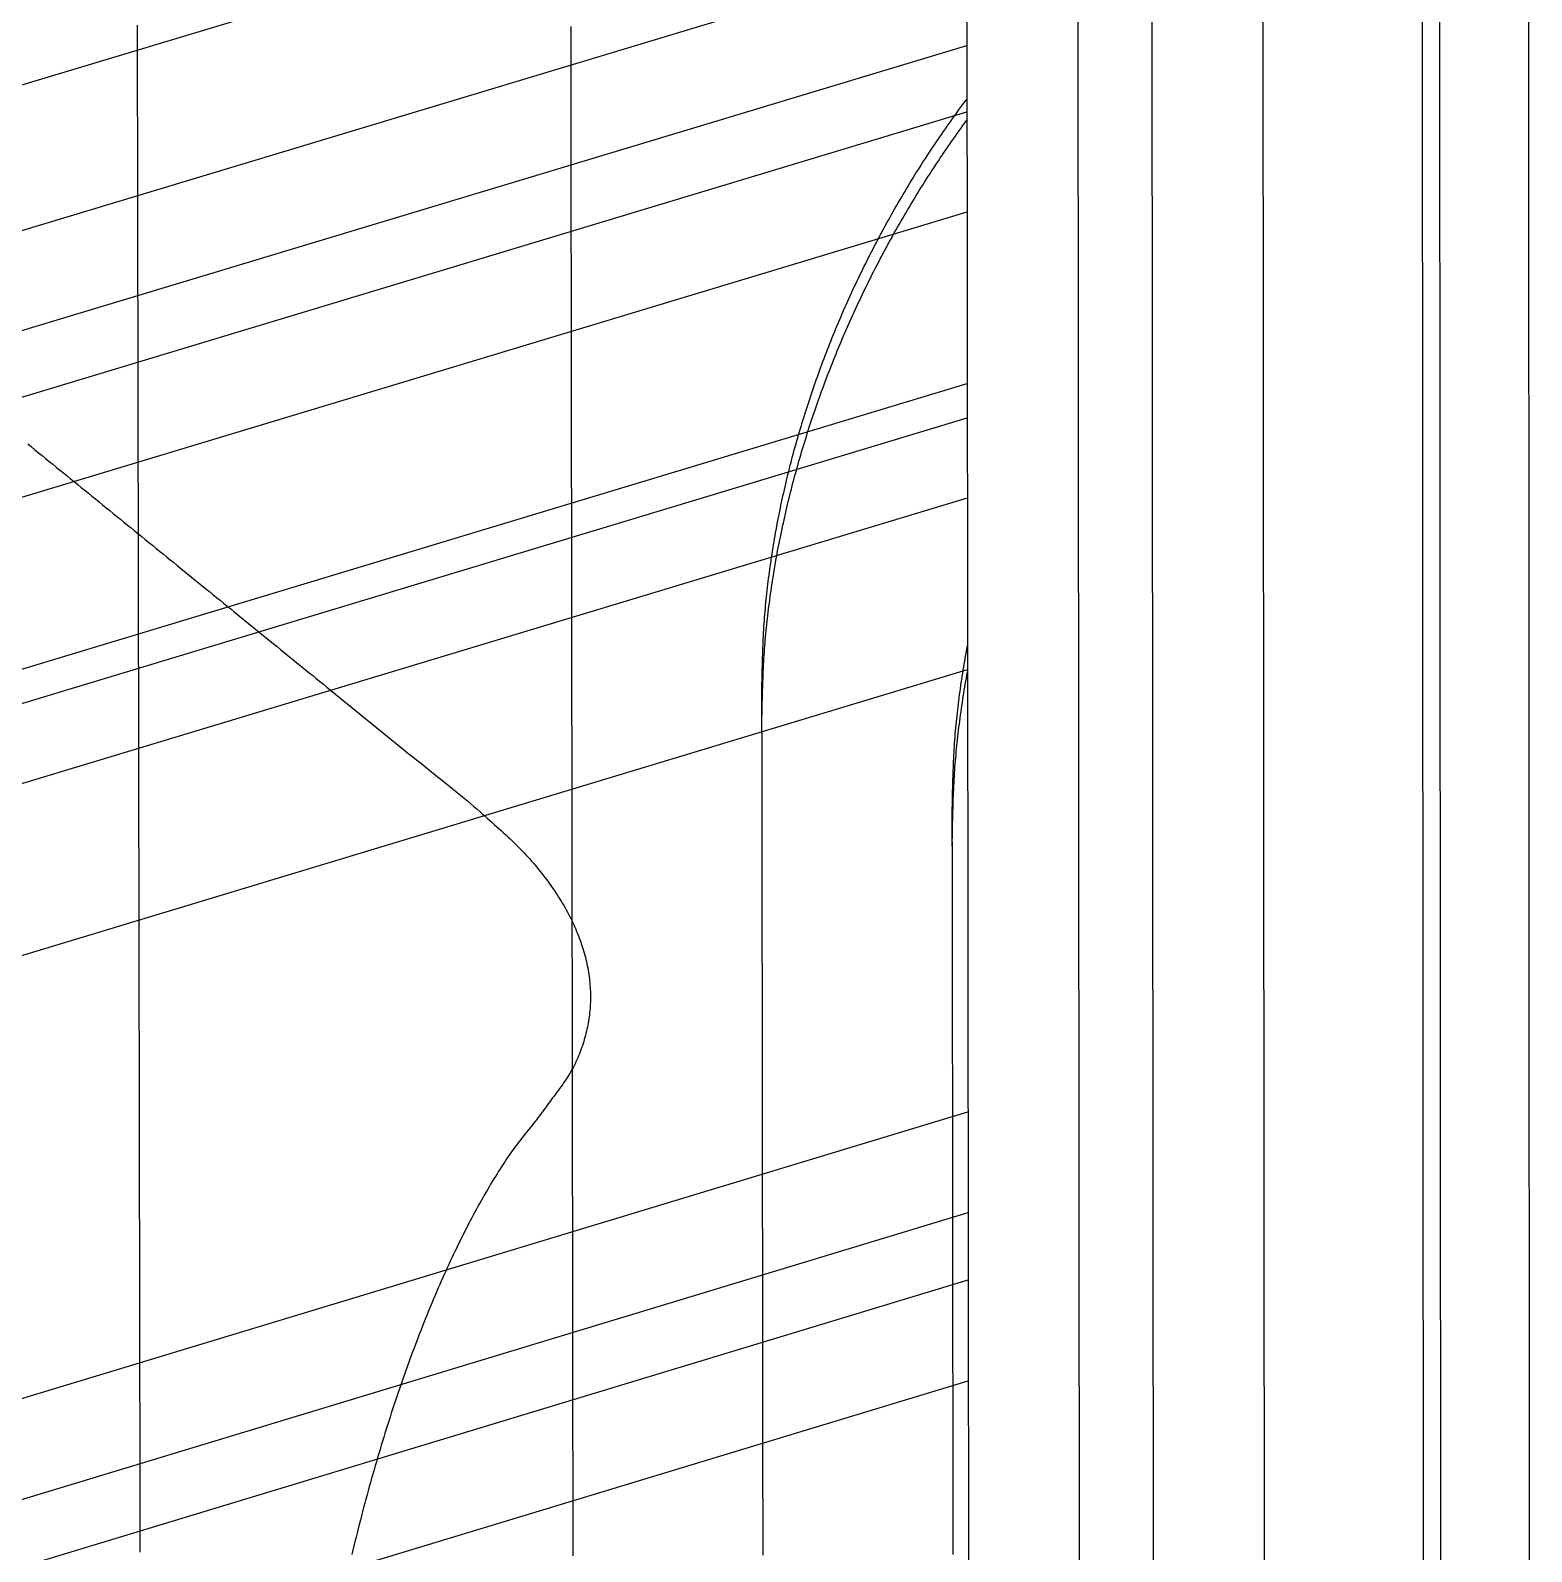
# Model space of a CAD drawing. Header units: millimetres. Extents: x -320 to 323, y -425 to 415.
# Drawn here: x -81.4 to -22.7, y -246.7 to -187.2 of the extents above; entities that cross this region are included whole.
import ezdxf

# ---------------------------------------------------------------- set-up
doc = ezdxf.new("R2010")
doc.units = ezdxf.units.MM
doc.layers.add('SKETCH', color=5, linetype='Continuous')
doc.layers.add('VISIBLE', color=7, linetype='Continuous')

msp = doc.modelspace()

# ---------------------------------------------------------------- linework, layer by layer
at = {"layer": 'SKETCH', "flags": 128}
for points in [[(-77.251, -186.948), (-77.25, -187.179), (-77.25, -187.41), (-77.25, -187.641), (-77.249, -187.872), (-77.249, -188.103), (-77.248, -188.334), (-77.248, -188.565), (-77.248, -188.796), (-77.247, -189.027), (-77.247, -189.258), (-77.246, -189.489), (-77.246, -189.72), (-77.245, -189.951), (-77.245, -190.182), (-77.245, -190.413), (-77.244, -190.644), (-77.244, -190.875), (-77.243, -191.107), (-77.243, -191.338), (-77.243, -191.569), (-77.242, -191.8), (-77.242, -192.031), (-77.241, -192.262), (-77.241, -192.493), (-77.24, -192.724), (-77.24, -192.955), (-77.24, -193.186), (-77.239, -193.417), (-77.239, -193.648), (-77.238, -193.879), (-77.238, -194.11), (-77.238, -194.341), (-77.237, -194.572), (-77.237, -194.803), (-77.236, -195.034), (-77.236, -195.265), (-77.235, -195.495), (-77.235, -195.726), (-77.235, -195.957), (-77.234, -196.188), (-77.234, -196.419), (-77.233, -196.65), (-77.233, -196.881), (-77.232, -197.112), (-77.232, -197.343), (-77.232, -197.574), (-77.231, -197.805), (-77.231, -198.036), (-77.23, -198.267), (-77.23, -198.498), (-77.23, -198.728), (-77.229, -198.959), (-77.229, -199.19), (-77.228, -199.421), (-77.228, -199.652), (-77.227, -199.883), (-77.227, -200.114), (-77.227, -200.345), (-77.226, -200.576), (-77.226, -200.806), (-77.225, -201.037), (-77.225, -201.268), (-77.225, -201.499), (-77.224, -201.73), (-77.224, -201.961), (-77.223, -202.192), (-77.223, -202.423), (-77.222, -202.653), (-77.222, -202.884), (-77.222, -203.115), (-77.221, -203.346), (-77.221, -203.577), (-77.22, -203.808), (-77.22, -204.038), (-77.22, -204.269), (-77.219, -204.5), (-77.219, -204.731), (-77.218, -204.962), (-77.218, -205.193), (-77.217, -205.423), (-77.217, -205.654), (-77.217, -205.885), (-77.216, -206.116), (-77.216, -206.347), (-77.215, -206.578), (-77.215, -206.808), (-77.215, -207.039), (-77.214, -207.27), (-77.214, -207.501), (-77.213, -207.732), (-77.213, -207.963), (-77.212, -208.193), (-77.212, -208.424), (-77.212, -208.655), (-77.211, -208.886), (-77.211, -209.117), (-77.21, -209.348), (-77.21, -209.578), (-77.21, -209.809), (-77.209, -210.04), (-77.209, -210.271), (-77.208, -210.502), (-77.208, -210.733), (-77.207, -210.963), (-77.207, -211.194), (-77.207, -211.425), (-77.206, -211.656), (-77.206, -211.887), (-77.205, -212.117), (-77.205, -212.348), (-77.205, -212.579), (-77.204, -212.81), (-77.204, -213.04), (-77.203, -213.271), (-77.203, -213.502), (-77.202, -213.733), (-77.202, -213.963), (-77.202, -214.194), (-77.201, -214.425), (-77.201, -214.656), (-77.2, -214.886), (-77.2, -215.117), (-77.2, -215.348), (-77.199, -215.579), (-77.199, -215.809), (-77.198, -216.04), (-77.198, -216.271), (-77.197, -216.501), (-77.197, -216.732), (-77.197, -216.963), (-77.196, -217.193), (-77.196, -217.424), (-77.195, -217.655), (-77.195, -217.886), (-77.194, -218.116), (-77.194, -218.347), (-77.194, -218.578), (-77.193, -218.808), (-77.193, -219.039), (-77.192, -219.27), (-77.192, -219.5), (-77.192, -219.731), (-77.191, -219.962), (-77.191, -220.192), (-77.19, -220.423), (-77.19, -220.654), (-77.189, -220.884), (-77.189, -221.115), (-77.189, -221.346), (-77.188, -221.576), (-77.188, -221.807), (-77.187, -222.038), (-77.187, -222.268), (-77.187, -222.499), (-77.186, -222.73), (-77.186, -222.96), (-77.185, -223.191), (-77.185, -223.422), (-77.184, -223.652), (-77.184, -223.883), (-77.184, -224.114), (-77.183, -224.344), (-77.183, -224.575), (-77.182, -224.805), (-77.182, -225.036), (-77.182, -225.267), (-77.181, -225.497), (-77.181, -225.728), (-77.18, -225.959), (-77.18, -226.189), (-77.179, -226.42), (-77.179, -226.651), (-77.179, -226.881), (-77.178, -227.112), (-77.178, -227.343), (-77.177, -227.573), (-77.177, -227.804), (-77.177, -228.034), (-77.176, -228.265), (-77.176, -228.496), (-77.175, -228.726), (-77.175, -228.957), (-77.174, -229.188), (-77.174, -229.418), (-77.174, -229.649), (-77.173, -229.879), (-77.173, -230.11), (-77.172, -230.34), (-77.172, -230.571), (-77.172, -230.801), (-77.171, -231.032), (-77.171, -231.263), (-77.17, -231.493), (-77.17, -231.724), (-77.169, -231.954), (-77.169, -232.185), (-77.169, -232.415), (-77.168, -232.646), (-77.168, -232.876), (-77.167, -233.107), (-77.167, -233.337), (-77.167, -233.568), (-77.166, -233.798), (-77.166, -234.029), (-77.165, -234.26), (-77.165, -234.49), (-77.164, -234.721), (-77.164, -234.951), (-77.164, -235.182), (-77.163, -235.412), (-77.163, -235.643), (-77.162, -235.873), (-77.162, -236.104), (-77.162, -236.334), (-77.161, -236.565), (-77.161, -236.795), (-77.16, -237.026), (-77.16, -237.256), (-77.159, -237.487), (-77.159, -237.717), (-77.159, -237.947), (-77.158, -238.178), (-77.158, -238.408), (-77.157, -238.639), (-77.157, -238.869), (-77.157, -239.1), (-77.156, -239.33), (-77.156, -239.561), (-77.155, -239.791), (-77.155, -240.022), (-77.154, -240.252), (-77.154, -240.483), (-77.154, -240.713), (-77.153, -240.943), (-77.153, -241.174), (-77.152, -241.404), (-77.152, -241.635), (-77.152, -241.865), (-77.151, -242.096), (-77.151, -242.326), (-77.15, -242.557), (-77.15, -242.787), (-77.149, -243.017), (-77.149, -243.248), (-77.149, -243.478), (-77.148, -243.709), (-77.148, -243.939), (-77.147, -244.169), (-77.147, -244.4), (-77.147, -244.63), (-77.146, -244.861), (-77.146, -245.091), (-77.145, -245.321), (-77.145, -245.552), (-77.144, -245.782), (-77.144, -246.013), (-77.144, -246.243), (-77.143, -246.474), (-77.143, -246.704)], [(-60.184, -246.846), (-60.184, -246.634), (-60.184, -246.423), (-60.185, -246.211), (-60.185, -246), (-60.185, -245.788), (-60.185, -245.577), (-60.186, -245.366), (-60.186, -245.154), (-60.186, -244.943), (-60.187, -244.731), (-60.187, -244.52), (-60.187, -244.308), (-60.187, -244.097), (-60.188, -243.885), (-60.188, -243.674), (-60.188, -243.462), (-60.189, -243.251), (-60.189, -243.039), (-60.189, -242.828), (-60.19, -242.617), (-60.19, -242.405), (-60.19, -242.194), (-60.19, -241.982), (-60.191, -241.771), (-60.191, -241.559), (-60.191, -241.348), (-60.192, -241.136), (-60.192, -240.925), (-60.192, -240.713), (-60.193, -240.502), (-60.193, -240.29), (-60.193, -240.079), (-60.193, -239.867), (-60.194, -239.656), (-60.194, -239.444), (-60.194, -239.233), (-60.195, -239.021), (-60.195, -238.81), (-60.195, -238.598), (-60.196, -238.387), (-60.196, -238.175), (-60.196, -237.963), (-60.196, -237.752), (-60.197, -237.54), (-60.197, -237.329), (-60.197, -237.117), (-60.198, -236.906), (-60.198, -236.694), (-60.198, -236.483), (-60.199, -236.271), (-60.199, -236.06), (-60.199, -235.848), (-60.199, -235.637), (-60.2, -235.425), (-60.2, -235.213), (-60.2, -235.002), (-60.201, -234.79), (-60.201, -234.579), (-60.201, -234.367), (-60.202, -234.156), (-60.202, -233.944), (-60.202, -233.733), (-60.202, -233.521), (-60.203, -233.309), (-60.203, -233.098), (-60.203, -232.886), (-60.204, -232.675), (-60.204, -232.463), (-60.204, -232.252), (-60.205, -232.04), (-60.205, -231.828), (-60.205, -231.617), (-60.205, -231.405), (-60.206, -231.194), (-60.206, -230.982), (-60.206, -230.77), (-60.207, -230.559), (-60.207, -230.347), (-60.207, -230.136), (-60.207, -229.924), (-60.208, -229.712), (-60.208, -229.501), (-60.208, -229.289), (-60.209, -229.078), (-60.209, -228.866), (-60.209, -228.654), (-60.21, -228.443), (-60.21, -228.231), (-60.21, -228.019), (-60.21, -227.808), (-60.211, -227.596), (-60.211, -227.385), (-60.211, -227.173), (-60.212, -226.961), (-60.212, -226.75), (-60.212, -226.538), (-60.213, -226.326), (-60.213, -226.115), (-60.213, -225.903), (-60.213, -225.691), (-60.214, -225.48), (-60.214, -225.268), (-60.214, -225.057), (-60.215, -224.845), (-60.215, -224.633), (-60.215, -224.422), (-60.216, -224.21), (-60.216, -223.998), (-60.216, -223.787), (-60.216, -223.575), (-60.217, -223.363), (-60.217, -223.152), (-60.217, -222.94), (-60.218, -222.728), (-60.218, -222.517), (-60.218, -222.305), (-60.219, -222.093), (-60.219, -221.881), (-60.219, -221.67), (-60.219, -221.458), (-60.22, -221.246), (-60.22, -221.035), (-60.22, -220.823), (-60.221, -220.611), (-60.221, -220.4), (-60.221, -220.188), (-60.222, -219.976), (-60.222, -219.765), (-60.222, -219.553), (-60.222, -219.341), (-60.223, -219.129), (-60.223, -218.918), (-60.223, -218.706), (-60.224, -218.494), (-60.224, -218.283), (-60.224, -218.071), (-60.225, -217.859), (-60.225, -217.647), (-60.225, -217.436), (-60.225, -217.224), (-60.226, -217.012), (-60.226, -216.8), (-60.226, -216.589), (-60.227, -216.377), (-60.227, -216.165), (-60.227, -215.953), (-60.228, -215.742), (-60.228, -215.53), (-60.228, -215.318), (-60.228, -215.106), (-60.229, -214.893), (-60.229, -214.681), (-60.229, -214.468), (-60.23, -214.255), (-60.23, -214.041), (-60.23, -213.828), (-60.231, -213.615), (-60.231, -213.402), (-60.231, -213.189), (-60.231, -212.976), (-60.232, -212.763), (-60.232, -212.551), (-60.232, -212.338), (-60.233, -212.126), (-60.233, -211.915), (-60.233, -211.704), (-60.234, -211.493), (-60.234, -211.283), (-60.234, -211.073), (-60.234, -210.864), (-60.235, -210.655), (-60.235, -210.447), (-60.235, -210.249), (-60.236, -210.05), (-60.236, -209.853), (-60.236, -209.655), (-60.236, -209.459), (-60.237, -209.262), (-60.237, -209.067), (-60.237, -208.871), (-60.237, -208.676), (-60.238, -208.481), (-60.238, -208.287), (-60.238, -208.092), (-60.239, -207.898), (-60.239, -207.704), (-60.239, -207.51), (-60.239, -207.316), (-60.24, -207.122), (-60.24, -206.928), (-60.24, -206.734), (-60.24, -206.54), (-60.241, -206.345), (-60.241, -206.15), (-60.241, -205.956), (-60.242, -205.76), (-60.242, -205.565), (-60.242, -205.37), (-60.242, -205.174), (-60.243, -204.979), (-60.243, -204.784), (-60.243, -204.588), (-60.244, -204.393), (-60.244, -204.198), (-60.244, -204.002), (-60.244, -203.807), (-60.245, -203.612), (-60.245, -203.416), (-60.245, -203.221), (-60.245, -203.025), (-60.246, -202.83), (-60.246, -202.635), (-60.246, -202.439), (-60.247, -202.244), (-60.247, -202.048), (-60.247, -201.853), (-60.247, -201.658), (-60.248, -201.462), (-60.248, -201.267), (-60.248, -201.072), (-60.248, -200.876), (-60.249, -200.681), (-60.249, -200.485), (-60.249, -200.29), (-60.25, -200.095), (-60.25, -199.899), (-60.25, -199.704), (-60.25, -199.509), (-60.251, -199.313), (-60.251, -199.118), (-60.251, -198.923), (-60.252, -198.727), (-60.252, -198.532), (-60.252, -198.336), (-60.252, -198.141), (-60.253, -197.946), (-60.253, -197.75), (-60.253, -197.555), (-60.253, -197.36), (-60.254, -197.164), (-60.254, -196.969), (-60.254, -196.773), (-60.255, -196.578), (-60.255, -196.383), (-60.255, -196.187), (-60.255, -195.992), (-60.256, -195.796), (-60.256, -195.601), (-60.256, -195.405), (-60.256, -195.21), (-60.257, -195.014), (-60.257, -194.819), (-60.257, -194.624), (-60.258, -194.428), (-60.258, -194.233), (-60.258, -194.037), (-60.258, -193.842), (-60.259, -193.646), (-60.259, -193.451), (-60.259, -193.255), (-60.26, -193.06), (-60.26, -192.864), (-60.26, -192.669), (-60.26, -192.473), (-60.261, -192.278), (-60.261, -192.083), (-60.261, -191.887), (-60.261, -191.692), (-60.262, -191.496), (-60.262, -191.301), (-60.262, -191.105), (-60.263, -190.91), (-60.263, -190.714), (-60.263, -190.519), (-60.263, -190.323), (-60.264, -190.128), (-60.264, -189.933), (-60.264, -189.737), (-60.264, -189.542), (-60.265, -189.346), (-60.265, -189.151), (-60.265, -188.955), (-60.266, -188.76), (-60.266, -188.564), (-60.266, -188.369), (-60.266, -188.173), (-60.267, -187.978), (-60.267, -187.782), (-60.267, -187.587), (-60.268, -187.391), (-60.268, -187.196), (-60.268, -187.001)], [(-52.75, -246.819), (-52.75, -246.607), (-52.75, -246.396), (-52.751, -246.184), (-52.751, -245.973), (-52.751, -245.761), (-52.751, -245.55), (-52.752, -245.338), (-52.752, -245.126), (-52.752, -244.915), (-52.752, -244.703), (-52.753, -244.492), (-52.753, -244.28), (-52.753, -244.068), (-52.753, -243.857), (-52.754, -243.645), (-52.754, -243.434), (-52.754, -243.222), (-52.754, -243.01), (-52.755, -242.799), (-52.755, -242.587), (-52.755, -242.376), (-52.755, -242.164), (-52.756, -241.952), (-52.756, -241.741), (-52.756, -241.529), (-52.757, -241.318), (-52.757, -241.106), (-52.757, -240.894), (-52.757, -240.683), (-52.758, -240.471), (-52.758, -240.259), (-52.758, -240.048), (-52.758, -239.836), (-52.759, -239.625), (-52.759, -239.413), (-52.759, -239.201), (-52.759, -238.99), (-52.76, -238.778), (-52.76, -238.566), (-52.76, -238.355), (-52.76, -238.143), (-52.761, -237.931), (-52.761, -237.72), (-52.761, -237.508), (-52.762, -237.296), (-52.762, -237.085), (-52.762, -236.873), (-52.762, -236.662), (-52.763, -236.45), (-52.763, -236.238), (-52.763, -236.027), (-52.763, -235.815), (-52.764, -235.603), (-52.764, -235.391), (-52.764, -235.18), (-52.764, -234.968), (-52.765, -234.756), (-52.765, -234.545), (-52.765, -234.333), (-52.765, -234.121), (-52.766, -233.91), (-52.766, -233.698), (-52.766, -233.486), (-52.766, -233.275), (-52.767, -233.063), (-52.767, -232.851), (-52.767, -232.64), (-52.768, -232.428), (-52.768, -232.216), (-52.768, -232.004), (-52.768, -231.793), (-52.769, -231.581), (-52.769, -231.369), (-52.769, -231.158), (-52.769, -230.946), (-52.77, -230.734), (-52.77, -230.522), (-52.77, -230.311), (-52.77, -230.099), (-52.771, -229.887), (-52.771, -229.675), (-52.771, -229.464), (-52.771, -229.252), (-52.772, -229.04), (-52.772, -228.829), (-52.772, -228.617), (-52.773, -228.405), (-52.773, -228.193), (-52.773, -227.982), (-52.773, -227.77), (-52.774, -227.558), (-52.774, -227.346), (-52.774, -227.135), (-52.774, -226.923), (-52.775, -226.711), (-52.775, -226.499), (-52.775, -226.287), (-52.775, -226.076), (-52.776, -225.864), (-52.776, -225.652), (-52.776, -225.44), (-52.776, -225.229), (-52.777, -225.017), (-52.777, -224.805), (-52.777, -224.593), (-52.777, -224.382), (-52.778, -224.17), (-52.778, -223.958), (-52.778, -223.746), (-52.779, -223.534), (-52.779, -223.323), (-52.779, -223.111), (-52.779, -222.899), (-52.78, -222.687), (-52.78, -222.475), (-52.78, -222.264), (-52.78, -222.052), (-52.781, -221.84), (-52.781, -221.628), (-52.781, -221.416), (-52.781, -221.204), (-52.782, -220.993), (-52.782, -220.781), (-52.782, -220.569), (-52.782, -220.357), (-52.783, -220.145), (-52.783, -219.932), (-52.783, -219.716), (-52.784, -219.497), (-52.784, -219.276), (-52.784, -219.053), (-52.784, -218.829), (-52.785, -218.604), (-52.785, -218.379), (-52.785, -218.154), (-52.785, -217.929), (-52.786, -217.705), (-52.786, -217.482), (-52.786, -217.261), (-52.787, -217.042), (-52.787, -216.826), (-52.787, -216.612), (-52.787, -216.402), (-52.788, -216.196), (-52.788, -215.994), (-52.788, -215.796), (-52.788, -215.604), (-52.789, -215.417), (-52.789, -215.236), (-52.789, -215.061), (-52.789, -214.946), (-52.79, -214.834), (-52.79, -214.726), (-52.791, -214.62), (-52.792, -214.517), (-52.792, -214.416), (-52.793, -214.317), (-52.794, -214.22), (-52.795, -214.124), (-52.796, -214.03), (-52.797, -213.937), (-52.797, -213.844), (-52.798, -213.752), (-52.799, -213.661), (-52.799, -213.569), (-52.799, -213.478), (-52.799, -213.386), (-52.799, -213.293), (-52.799, -213.2), (-52.798, -213.105), (-52.797, -213.01), (-52.796, -212.912), (-52.794, -212.813), (-52.792, -212.711), (-52.79, -212.6), (-52.787, -212.487), (-52.785, -212.374), (-52.782, -212.26), (-52.779, -212.145), (-52.777, -212.03), (-52.774, -211.915), (-52.77, -211.798), (-52.767, -211.682), (-52.763, -211.565), (-52.759, -211.447), (-52.755, -211.329), (-52.75, -211.211), (-52.745, -211.093), (-52.74, -210.975), (-52.734, -210.856), (-52.728, -210.737), (-52.721, -210.619), (-52.714, -210.5), (-52.707, -210.381), (-52.698, -210.263), (-52.69, -210.144), (-52.68, -210.026), (-52.67, -209.908), (-52.66, -209.79), (-52.649, -209.672), (-52.638, -209.554), (-52.626, -209.436), (-52.614, -209.317), (-52.601, -209.199), (-52.588, -209.08), (-52.574, -208.961), (-52.56, -208.842), (-52.546, -208.723), (-52.531, -208.604), (-52.516, -208.485), (-52.5, -208.366), (-52.484, -208.247), (-52.468, -208.128), (-52.451, -208.008), (-52.433, -207.889), (-52.415, -207.77), (-52.397, -207.65), (-52.378, -207.531), (-52.359, -207.411), (-52.34, -207.292), (-52.32, -207.172), (-52.3, -207.053), (-52.279, -206.934), (-52.258, -206.814), (-52.236, -206.694), (-52.214, -206.575), (-52.192, -206.455), (-52.169, -206.335), (-52.145, -206.215), (-52.122, -206.095), (-52.097, -205.975), (-52.073, -205.855), (-52.048, -205.735), (-52.022, -205.615), (-51.996, -205.495), (-51.97, -205.375), (-51.943, -205.255), (-51.916, -205.135), (-51.889, -205.015), (-51.861, -204.895), (-51.833, -204.775), (-51.804, -204.655), (-51.775, -204.535), (-51.745, -204.415), (-51.715, -204.295), (-51.685, -204.175), (-51.654, -204.056), (-51.623, -203.936), (-51.591, -203.816), (-51.559, -203.696), (-51.526, -203.576), (-51.493, -203.456), (-51.46, -203.336), (-51.426, -203.217), (-51.392, -203.097), (-51.357, -202.977), (-51.322, -202.857), (-51.287, -202.737), (-51.251, -202.617), (-51.215, -202.498), (-51.178, -202.378), (-51.141, -202.259), (-51.104, -202.139), (-51.066, -202.019), (-51.028, -201.9), (-50.989, -201.781), (-50.95, -201.662), (-50.911, -201.542), (-50.871, -201.423), (-50.831, -201.305), (-50.79, -201.186), (-50.749, -201.067), (-50.708, -200.948), (-50.666, -200.829), (-50.624, -200.711), (-50.581, -200.592), (-50.538, -200.473), (-50.495, -200.355), (-50.451, -200.236), (-50.407, -200.118), (-50.362, -200), (-50.317, -199.881), (-50.272, -199.763), (-50.226, -199.645), (-50.18, -199.527), (-50.133, -199.409), (-50.086, -199.292), (-50.039, -199.174), (-49.991, -199.056), (-49.943, -198.939), (-49.895, -198.822), (-49.846, -198.705), (-49.797, -198.588), (-49.747, -198.471), (-49.697, -198.354), (-49.647, -198.238), (-49.596, -198.121), (-49.545, -198.005), (-49.494, -197.889), (-49.442, -197.772), (-49.39, -197.656), (-49.337, -197.54), (-49.284, -197.424), (-49.23, -197.308), (-49.177, -197.193), (-49.122, -197.077), (-49.068, -196.962), (-49.013, -196.847), (-48.958, -196.732), (-48.902, -196.617), (-48.846, -196.502), (-48.79, -196.387), (-48.733, -196.273), (-48.676, -196.159), (-48.619, -196.045), (-48.561, -195.931), (-48.503, -195.817), (-48.445, -195.704), (-48.386, -195.59), (-48.327, -195.477), (-48.268, -195.364), (-48.208, -195.251), (-48.148, -195.139), (-48.087, -195.026), (-48.026, -194.914), (-47.965, -194.801), (-47.903, -194.689), (-47.841, -194.577), (-47.779, -194.465), (-47.716, -194.354), (-47.653, -194.243), (-47.59, -194.131), (-47.526, -194.02), (-47.462, -193.91), (-47.398, -193.799), (-47.333, -193.689), (-47.268, -193.579), (-47.203, -193.469), (-47.138, -193.359), (-47.072, -193.25), (-47.005, -193.14), (-46.939, -193.032), (-46.872, -192.923), (-46.805, -192.814), (-46.737, -192.706), (-46.669, -192.598), (-46.601, -192.49), (-46.532, -192.382), (-46.463, -192.275), (-46.394, -192.168), (-46.324, -192.061), (-46.254, -191.954), (-46.184, -191.847), (-46.113, -191.741), (-46.042, -191.635), (-45.971, -191.529), (-45.899, -191.423), (-45.828, -191.318), (-45.755, -191.212), (-45.683, -191.107), (-45.61, -191.003), (-45.537, -190.899), (-45.464, -190.794), (-45.39, -190.691), (-45.317, -190.587), (-45.242, -190.484), (-45.168, -190.381), (-45.093, -190.278), (-45.018, -190.176), (-44.943, -190.073), (-44.867, -189.971), (-44.791, -189.87), (-44.769, -189.841)], [(-52.75, -246.819), (-52.75, -246.607), (-52.75, -246.396), (-52.751, -246.184), (-52.751, -245.973), (-52.751, -245.761), (-52.751, -245.55), (-52.752, -245.338), (-52.752, -245.126), (-52.752, -244.915), (-52.752, -244.703), (-52.753, -244.492), (-52.753, -244.28), (-52.753, -244.068), (-52.753, -243.857), (-52.754, -243.645), (-52.754, -243.434), (-52.754, -243.222), (-52.754, -243.01), (-52.755, -242.799), (-52.755, -242.587), (-52.755, -242.376), (-52.755, -242.164), (-52.756, -241.952), (-52.756, -241.741), (-52.756, -241.529), (-52.757, -241.318), (-52.757, -241.106), (-52.757, -240.894), (-52.757, -240.683), (-52.758, -240.471), (-52.758, -240.259), (-52.758, -240.048), (-52.758, -239.836), (-52.759, -239.625), (-52.759, -239.413), (-52.759, -239.201), (-52.759, -238.99), (-52.76, -238.778), (-52.76, -238.566), (-52.76, -238.355), (-52.76, -238.143), (-52.761, -237.931), (-52.761, -237.72), (-52.761, -237.508), (-52.762, -237.296), (-52.762, -237.085), (-52.762, -236.873), (-52.762, -236.662), (-52.763, -236.45), (-52.763, -236.238), (-52.763, -236.027), (-52.763, -235.815), (-52.764, -235.603), (-52.764, -235.391), (-52.764, -235.18), (-52.764, -234.968), (-52.765, -234.756), (-52.765, -234.545), (-52.765, -234.333), (-52.765, -234.121), (-52.766, -233.91), (-52.766, -233.698), (-52.766, -233.486), (-52.766, -233.275), (-52.767, -233.063), (-52.767, -232.851), (-52.767, -232.64), (-52.768, -232.428), (-52.768, -232.216), (-52.768, -232.004), (-52.768, -231.793), (-52.769, -231.581), (-52.769, -231.369), (-52.769, -231.158), (-52.769, -230.946), (-52.77, -230.734), (-52.77, -230.522), (-52.77, -230.311), (-52.77, -230.099), (-52.771, -229.887), (-52.771, -229.675), (-52.771, -229.464), (-52.771, -229.252), (-52.772, -229.04), (-52.772, -228.829), (-52.772, -228.617), (-52.773, -228.405), (-52.773, -228.193), (-52.773, -227.982), (-52.773, -227.77), (-52.774, -227.558), (-52.774, -227.346), (-52.774, -227.135), (-52.774, -226.923), (-52.775, -226.711), (-52.775, -226.499), (-52.775, -226.287), (-52.775, -226.076), (-52.776, -225.864), (-52.776, -225.652), (-52.776, -225.44), (-52.776, -225.229), (-52.777, -225.017), (-52.777, -224.805), (-52.777, -224.593), (-52.777, -224.382), (-52.778, -224.17), (-52.778, -223.958), (-52.778, -223.746), (-52.779, -223.534), (-52.779, -223.323), (-52.779, -223.111), (-52.779, -222.899), (-52.78, -222.687), (-52.78, -222.475), (-52.78, -222.264), (-52.78, -222.052), (-52.781, -221.84), (-52.781, -221.628), (-52.781, -221.416), (-52.781, -221.204), (-52.782, -220.993), (-52.782, -220.781), (-52.782, -220.569), (-52.782, -220.357), (-52.783, -220.145), (-52.783, -219.93), (-52.783, -219.71), (-52.784, -219.485), (-52.784, -219.256), (-52.784, -219.023), (-52.784, -218.788), (-52.785, -218.552), (-52.785, -218.315), (-52.785, -218.077), (-52.786, -217.841), (-52.786, -217.606), (-52.786, -217.374), (-52.786, -217.144), (-52.787, -216.919), (-52.787, -216.699), (-52.787, -216.484), (-52.788, -216.275), (-52.788, -216.074), (-52.788, -215.88), (-52.788, -215.696), (-52.788, -215.521), (-52.789, -215.356), (-52.789, -215.203), (-52.789, -215.061), (-52.789, -214.999), (-52.789, -214.941), (-52.79, -214.886), (-52.79, -214.833), (-52.79, -214.784), (-52.791, -214.736), (-52.791, -214.691), (-52.792, -214.647), (-52.792, -214.604), (-52.793, -214.563), (-52.793, -214.523), (-52.794, -214.483), (-52.794, -214.443), (-52.794, -214.403), (-52.794, -214.363), (-52.794, -214.323), (-52.794, -214.281), (-52.794, -214.238), (-52.794, -214.194), (-52.794, -214.148), (-52.793, -214.1), (-52.792, -214.05), (-52.792, -213.997), (-52.79, -213.941), (-52.788, -213.848), (-52.786, -213.751), (-52.784, -213.651), (-52.782, -213.546), (-52.779, -213.439), (-52.777, -213.328), (-52.774, -213.215), (-52.771, -213.099), (-52.767, -212.981), (-52.764, -212.86), (-52.76, -212.739), (-52.755, -212.615), (-52.751, -212.491), (-52.746, -212.365), (-52.74, -212.239), (-52.734, -212.113), (-52.728, -211.987), (-52.722, -211.86), (-52.714, -211.735), (-52.707, -211.609), (-52.699, -211.485), (-52.69, -211.362), (-52.681, -211.241), (-52.671, -211.121), (-52.661, -211.003), (-52.65, -210.884), (-52.639, -210.765), (-52.627, -210.646), (-52.615, -210.526), (-52.603, -210.407), (-52.59, -210.288), (-52.577, -210.168), (-52.563, -210.048), (-52.549, -209.928), (-52.534, -209.809), (-52.519, -209.689), (-52.504, -209.569), (-52.488, -209.449), (-52.472, -209.328), (-52.455, -209.208), (-52.438, -209.088), (-52.42, -208.968), (-52.402, -208.848), (-52.384, -208.727), (-52.365, -208.607), (-52.346, -208.486), (-52.327, -208.366), (-52.307, -208.246), (-52.286, -208.125), (-52.265, -208.005), (-52.244, -207.884), (-52.222, -207.764), (-52.2, -207.643), (-52.178, -207.522), (-52.155, -207.402), (-52.131, -207.281), (-52.108, -207.16), (-52.084, -207.039), (-52.059, -206.918), (-52.034, -206.797), (-52.008, -206.676), (-51.983, -206.555), (-51.956, -206.434), (-51.93, -206.313), (-51.903, -206.192), (-51.875, -206.071), (-51.847, -205.95), (-51.819, -205.829), (-51.79, -205.708), (-51.761, -205.587), (-51.732, -205.466), (-51.702, -205.345), (-51.671, -205.224), (-51.641, -205.103), (-51.609, -204.982), (-51.578, -204.861), (-51.546, -204.74), (-51.513, -204.619), (-51.481, -204.498), (-51.447, -204.377), (-51.414, -204.257), (-51.38, -204.136), (-51.345, -204.015), (-51.31, -203.894), (-51.275, -203.773), (-51.24, -203.652), (-51.204, -203.531), (-51.167, -203.41), (-51.13, -203.29), (-51.093, -203.169), (-51.055, -203.048), (-51.017, -202.928), (-50.979, -202.808), (-50.94, -202.687), (-50.901, -202.567), (-50.862, -202.447), (-50.822, -202.327), (-50.782, -202.207), (-50.741, -202.087), (-50.7, -201.967), (-50.658, -201.847), (-50.616, -201.727), (-50.574, -201.608), (-50.531, -201.488), (-50.488, -201.368), (-50.445, -201.249), (-50.401, -201.129), (-50.356, -201.009), (-50.312, -200.89), (-50.267, -200.771), (-50.221, -200.652), (-50.176, -200.533), (-50.129, -200.414), (-50.083, -200.295), (-50.036, -200.176), (-49.989, -200.057), (-49.941, -199.939), (-49.893, -199.821), (-49.845, -199.702), (-49.796, -199.584), (-49.747, -199.466), (-49.698, -199.349), (-49.648, -199.231), (-49.598, -199.113), (-49.547, -198.996), (-49.496, -198.878), (-49.445, -198.761), (-49.393, -198.643), (-49.341, -198.526), (-49.288, -198.409), (-49.236, -198.292), (-49.182, -198.176), (-49.129, -198.059), (-49.075, -197.942), (-49.021, -197.826), (-48.966, -197.71), (-48.911, -197.594), (-48.856, -197.478), (-48.8, -197.362), (-48.744, -197.247), (-48.688, -197.131), (-48.631, -197.016), (-48.574, -196.901), (-48.516, -196.787), (-48.459, -196.672), (-48.401, -196.558), (-48.342, -196.443), (-48.283, -196.329), (-48.224, -196.215), (-48.165, -196.101), (-48.105, -195.988), (-48.044, -195.874), (-47.984, -195.761), (-47.923, -195.648), (-47.861, -195.535), (-47.8, -195.422), (-47.738, -195.309), (-47.675, -195.197), (-47.613, -195.084), (-47.55, -194.972), (-47.487, -194.86), (-47.423, -194.749), (-47.359, -194.637), (-47.295, -194.526), (-47.23, -194.415), (-47.165, -194.304), (-47.1, -194.194), (-47.035, -194.084), (-46.969, -193.974), (-46.903, -193.864), (-46.837, -193.754), (-46.77, -193.645), (-46.703, -193.535), (-46.635, -193.426), (-46.567, -193.317), (-46.499, -193.209), (-46.431, -193.1), (-46.362, -192.992), (-46.293, -192.884), (-46.224, -192.776), (-46.154, -192.669), (-46.084, -192.561), (-46.014, -192.454), (-45.943, -192.347), (-45.873, -192.241), (-45.801, -192.134), (-45.73, -192.028), (-45.658, -191.923), (-45.586, -191.817), (-45.514, -191.712), (-45.442, -191.607), (-45.369, -191.503), (-45.296, -191.398), (-45.222, -191.294), (-45.148, -191.19), (-45.074, -191.087), (-45, -190.984), (-44.925, -190.88), (-44.85, -190.778), (-44.775, -190.675), (-44.769, -190.666)], [(-81.53, -203.341), (-81.391, -203.455), (-81.251, -203.568), (-81.112, -203.681), (-80.973, -203.794), (-80.834, -203.907), (-80.694, -204.021), (-80.555, -204.134), (-80.416, -204.247), (-80.277, -204.36), (-80.137, -204.474), (-79.998, -204.587), (-79.859, -204.7), (-79.72, -204.813), (-79.58, -204.927), (-79.441, -205.04), (-79.302, -205.153), (-79.163, -205.266), (-79.023, -205.38), (-78.884, -205.493), (-78.745, -205.606), (-78.605, -205.72), (-78.466, -205.833), (-78.327, -205.946), (-78.188, -206.059), (-78.048, -206.173), (-77.909, -206.286), (-77.77, -206.399), (-77.63, -206.513), (-77.491, -206.626), (-77.352, -206.739), (-77.213, -206.852), (-77.073, -206.966), (-76.934, -207.079), (-76.795, -207.192), (-76.655, -207.306), (-76.516, -207.419), (-76.377, -207.532), (-76.237, -207.645), (-76.098, -207.759), (-75.959, -207.872), (-75.819, -207.985), (-75.68, -208.099), (-75.54, -208.212), (-75.401, -208.325), (-75.262, -208.438), (-75.122, -208.552), (-74.983, -208.665), (-74.844, -208.778), (-74.704, -208.892), (-74.565, -209.005), (-74.425, -209.118), (-74.286, -209.232), (-74.147, -209.345), (-74.007, -209.458), (-73.868, -209.572), (-73.728, -209.685), (-73.589, -209.798), (-73.45, -209.912), (-73.31, -210.025), (-73.171, -210.138), (-73.031, -210.252), (-72.892, -210.365), (-72.752, -210.478), (-72.613, -210.592), (-72.474, -210.705), (-72.334, -210.819), (-72.195, -210.932), (-72.055, -211.045), (-71.916, -211.159), (-71.776, -211.272), (-71.637, -211.386), (-71.497, -211.499), (-71.358, -211.612), (-71.218, -211.726), (-71.079, -211.839), (-70.939, -211.952), (-70.8, -212.066), (-70.66, -212.179), (-70.521, -212.293), (-70.381, -212.406), (-70.242, -212.519), (-70.103, -212.633), (-69.963, -212.746), (-69.824, -212.86), (-69.684, -212.973), (-69.545, -213.086), (-69.405, -213.2), (-69.266, -213.313), (-69.126, -213.427), (-68.987, -213.54), (-68.847, -213.653), (-68.708, -213.767), (-68.568, -213.88), (-68.429, -213.993), (-68.289, -214.107), (-68.15, -214.22), (-68.01, -214.334), (-67.871, -214.447), (-67.731, -214.561), (-67.592, -214.674), (-67.452, -214.787), (-67.313, -214.901), (-67.173, -215.014), (-67.033, -215.128), (-66.891, -215.243), (-66.748, -215.358), (-66.604, -215.473), (-66.458, -215.589), (-66.313, -215.705), (-66.166, -215.822), (-66.02, -215.938), (-65.873, -216.055), (-65.727, -216.171), (-65.581, -216.288), (-65.436, -216.404), (-65.292, -216.519), (-65.148, -216.634), (-65.007, -216.749), (-64.866, -216.863), (-64.727, -216.976), (-64.591, -217.088), (-64.456, -217.199), (-64.324, -217.31), (-64.195, -217.419), (-64.068, -217.526), (-63.945, -217.633), (-63.824, -217.738), (-63.727, -217.824), (-63.631, -217.909), (-63.536, -217.992), (-63.442, -218.075), (-63.35, -218.157), (-63.259, -218.238), (-63.169, -218.319), (-63.08, -218.398), (-62.993, -218.478), (-62.906, -218.557), (-62.821, -218.635), (-62.737, -218.713), (-62.655, -218.791), (-62.573, -218.869), (-62.492, -218.947), (-62.413, -219.025), (-62.334, -219.103), (-62.257, -219.182), (-62.18, -219.26), (-62.105, -219.339), (-62.03, -219.419), (-61.957, -219.498), (-61.884, -219.579), (-61.813, -219.66), (-61.742, -219.742), (-61.672, -219.824), (-61.604, -219.906), (-61.536, -219.988), (-61.47, -220.071), (-61.404, -220.154), (-61.34, -220.236), (-61.276, -220.319), (-61.214, -220.402), (-61.152, -220.486), (-61.092, -220.569), (-61.033, -220.652), (-60.975, -220.736), (-60.918, -220.819), (-60.862, -220.903), (-60.807, -220.987), (-60.753, -221.07), (-60.701, -221.154), (-60.649, -221.238), (-60.599, -221.322), (-60.55, -221.405), (-60.502, -221.489), (-60.455, -221.573), (-60.409, -221.657), (-60.364, -221.74), (-60.321, -221.824), (-60.278, -221.908), (-60.237, -221.992), (-60.197, -222.077), (-60.158, -222.161), (-60.12, -222.245), (-60.083, -222.33), (-60.047, -222.414), (-60.012, -222.499), (-59.979, -222.583), (-59.947, -222.668), (-59.915, -222.752), (-59.885, -222.836), (-59.856, -222.921), (-59.828, -223.005), (-59.802, -223.09), (-59.776, -223.174), (-59.752, -223.258), (-59.728, -223.343), (-59.706, -223.427), (-59.685, -223.511), (-59.666, -223.595), (-59.647, -223.678), (-59.63, -223.762), (-59.614, -223.846), (-59.599, -223.93), (-59.585, -224.013), (-59.572, -224.097), (-59.56, -224.181), (-59.55, -224.265), (-59.54, -224.349), (-59.532, -224.432), (-59.525, -224.516), (-59.519, -224.599), (-59.515, -224.683), (-59.511, -224.766), (-59.509, -224.85), (-59.507, -224.933), (-59.507, -225.016), (-59.508, -225.099), (-59.51, -225.182), (-59.514, -225.264), (-59.518, -225.347), (-59.524, -225.429), (-59.531, -225.511), (-59.539, -225.593), (-59.548, -225.675), (-59.558, -225.757), (-59.569, -225.838), (-59.582, -225.919), (-59.596, -226.001), (-59.611, -226.082), (-59.627, -226.163), (-59.644, -226.244), (-59.662, -226.325), (-59.682, -226.406), (-59.702, -226.487), (-59.724, -226.567), (-59.747, -226.648), (-59.771, -226.728), (-59.797, -226.808), (-59.823, -226.888), (-59.851, -226.967), (-59.879, -227.047), (-59.909, -227.126), (-59.94, -227.205), (-59.972, -227.283), (-60.005, -227.362), (-60.039, -227.44), (-60.075, -227.518), (-60.111, -227.596), (-60.149, -227.673), (-60.189, -227.749), (-60.23, -227.825), (-60.273, -227.9), (-60.317, -227.975), (-60.362, -228.049), (-60.409, -228.123), (-60.457, -228.197), (-60.506, -228.27), (-60.556, -228.343), (-60.607, -228.417), (-60.659, -228.49), (-60.712, -228.563), (-60.766, -228.637), (-60.82, -228.71), (-60.875, -228.784), (-60.93, -228.859), (-60.986, -228.933), (-61.043, -229.009), (-61.099, -229.085), (-61.156, -229.161), (-61.213, -229.239), (-61.27, -229.317), (-61.327, -229.396), (-61.385, -229.475), (-61.444, -229.554), (-61.503, -229.633), (-61.564, -229.713), (-61.625, -229.792), (-61.687, -229.871), (-61.75, -229.951), (-61.814, -230.031), (-61.878, -230.111), (-61.942, -230.192), (-62.007, -230.273), (-62.072, -230.355), (-62.138, -230.438), (-62.203, -230.521), (-62.269, -230.605), (-62.334, -230.69), (-62.4, -230.776), (-62.465, -230.863), (-62.531, -230.951), (-62.596, -231.04), (-62.66, -231.131), (-62.724, -231.222), (-62.788, -231.316), (-62.851, -231.41), (-62.913, -231.506), (-62.976, -231.603), (-63.039, -231.701), (-63.101, -231.8), (-63.164, -231.901), (-63.226, -232.002), (-63.289, -232.104), (-63.351, -232.207), (-63.414, -232.311), (-63.476, -232.416), (-63.538, -232.522), (-63.6, -232.628), (-63.662, -232.736), (-63.724, -232.845), (-63.786, -232.954), (-63.848, -233.064), (-63.909, -233.176), (-63.971, -233.288), (-64.032, -233.4), (-64.093, -233.514), (-64.154, -233.629), (-64.215, -233.744), (-64.275, -233.86), (-64.336, -233.977), (-64.396, -234.094), (-64.456, -234.213), (-64.516, -234.332), (-64.576, -234.453), (-64.636, -234.574), (-64.696, -234.696), (-64.756, -234.82), (-64.816, -234.944), (-64.875, -235.069), (-64.935, -235.194), (-64.994, -235.321), (-65.053, -235.448), (-65.112, -235.576), (-65.171, -235.705), (-65.229, -235.835), (-65.288, -235.965), (-65.346, -236.096), (-65.404, -236.228), (-65.462, -236.361), (-65.519, -236.494), (-65.577, -236.628), (-65.634, -236.762), (-65.691, -236.897), (-65.747, -237.033), (-65.804, -237.169), (-65.86, -237.307), (-65.916, -237.445), (-65.972, -237.584), (-66.028, -237.723), (-66.084, -237.864), (-66.139, -238.005), (-66.194, -238.147), (-66.249, -238.29), (-66.304, -238.433), (-66.359, -238.577), (-66.413, -238.722), (-66.468, -238.867), (-66.522, -239.013), (-66.576, -239.16), (-66.629, -239.307), (-66.682, -239.455), (-66.736, -239.603), (-66.788, -239.752), (-66.841, -239.901), (-66.893, -240.051), (-66.945, -240.201), (-66.997, -240.352), (-67.048, -240.503), (-67.099, -240.655), (-67.15, -240.808), (-67.201, -240.961), (-67.252, -241.115), (-67.302, -241.269), (-67.352, -241.424), (-67.402, -241.58), (-67.452, -241.736), (-67.501, -241.893), (-67.55, -242.051), (-67.599, -242.209), (-67.648, -242.367), (-67.696, -242.526), (-67.744, -242.685), (-67.792, -242.845), (-67.839, -243.006), (-67.886, -243.166), (-67.933, -243.327), (-67.98, -243.489), (-68.026, -243.651), (-68.072, -243.813), (-68.118, -243.975), (-68.163, -244.138), (-68.208, -244.301), (-68.253, -244.465), (-68.297, -244.629), (-68.341, -244.793), (-68.385, -244.958), (-68.429, -245.124), (-68.472, -245.29), (-68.515, -245.456), (-68.558, -245.623), (-68.6, -245.79), (-68.642, -245.958), (-68.684, -246.126), (-68.726, -246.294), (-68.767, -246.463), (-68.808, -246.632), (-68.848, -246.801)], [(-45.307, -246.792), (-45.307, -246.58), (-45.308, -246.369), (-45.308, -246.157), (-45.308, -245.945), (-45.308, -245.734), (-45.308, -245.522), (-45.309, -245.31), (-45.309, -245.099), (-45.309, -244.887), (-45.309, -244.675), (-45.31, -244.463), (-45.31, -244.252), (-45.31, -244.04), (-45.31, -243.828), (-45.31, -243.617), (-45.311, -243.405), (-45.311, -243.193), (-45.311, -242.981), (-45.311, -242.77), (-45.312, -242.558), (-45.312, -242.346), (-45.312, -242.135), (-45.312, -241.923), (-45.312, -241.711), (-45.313, -241.499), (-45.313, -241.288), (-45.313, -241.076), (-45.313, -240.864), (-45.314, -240.652), (-45.314, -240.441), (-45.314, -240.229), (-45.314, -240.017), (-45.314, -239.805), (-45.315, -239.594), (-45.315, -239.382), (-45.315, -239.17), (-45.315, -238.958), (-45.316, -238.747), (-45.316, -238.535), (-45.316, -238.323), (-45.316, -238.111), (-45.317, -237.899), (-45.317, -237.688), (-45.317, -237.476), (-45.317, -237.264), (-45.317, -237.052), (-45.318, -236.841), (-45.318, -236.629), (-45.318, -236.417), (-45.318, -236.205), (-45.319, -235.993), (-45.319, -235.782), (-45.319, -235.57), (-45.319, -235.358), (-45.319, -235.146), (-45.32, -234.934), (-45.32, -234.723), (-45.32, -234.511), (-45.32, -234.299), (-45.321, -234.087), (-45.321, -233.875), (-45.321, -233.663), (-45.321, -233.452), (-45.321, -233.24), (-45.322, -233.028), (-45.322, -232.816), (-45.322, -232.604), (-45.322, -232.393), (-45.323, -232.181), (-45.323, -231.969), (-45.323, -231.757), (-45.323, -231.545), (-45.323, -231.333), (-45.324, -231.121), (-45.324, -230.91), (-45.324, -230.698), (-45.324, -230.486), (-45.325, -230.274), (-45.325, -230.062), (-45.325, -229.85), (-45.325, -229.639), (-45.326, -229.427), (-45.326, -229.215), (-45.326, -229.003), (-45.326, -228.791), (-45.326, -228.579), (-45.327, -228.367), (-45.327, -228.155), (-45.327, -227.944), (-45.327, -227.732), (-45.328, -227.52), (-45.328, -227.308), (-45.328, -227.096), (-45.328, -226.884), (-45.328, -226.672), (-45.329, -226.46), (-45.329, -226.249), (-45.329, -226.037), (-45.329, -225.825), (-45.33, -225.613), (-45.33, -225.401), (-45.33, -225.189), (-45.33, -224.977), (-45.33, -224.765), (-45.331, -224.552), (-45.331, -224.335), (-45.331, -224.116), (-45.331, -223.895), (-45.332, -223.671), (-45.332, -223.447), (-45.332, -223.222), (-45.332, -222.996), (-45.333, -222.77), (-45.333, -222.545), (-45.333, -222.321), (-45.333, -222.098), (-45.334, -221.876), (-45.334, -221.657), (-45.334, -221.44), (-45.334, -221.227), (-45.334, -221.017), (-45.335, -220.81), (-45.335, -220.608), (-45.335, -220.411), (-45.335, -220.219), (-45.335, -220.033), (-45.336, -219.853), (-45.336, -219.679), (-45.336, -219.566), (-45.336, -219.457), (-45.337, -219.35), (-45.338, -219.246), (-45.338, -219.145), (-45.339, -219.047), (-45.34, -218.95), (-45.341, -218.855), (-45.342, -218.762), (-45.343, -218.67), (-45.343, -218.579), (-45.344, -218.488), (-45.345, -218.399), (-45.345, -218.31), (-45.346, -218.22), (-45.346, -218.131), (-45.346, -218.041), (-45.345, -217.951), (-45.345, -217.859), (-45.344, -217.767), (-45.343, -217.673), (-45.342, -217.577), (-45.34, -217.48), (-45.338, -217.38), (-45.336, -217.269), (-45.333, -217.157), (-45.331, -217.044), (-45.328, -216.93), (-45.325, -216.815), (-45.323, -216.7), (-45.319, -216.584), (-45.316, -216.468), (-45.313, -216.351), (-45.309, -216.234), (-45.305, -216.116), (-45.3, -215.998), (-45.296, -215.88), (-45.291, -215.761), (-45.285, -215.643), (-45.279, -215.524), (-45.273, -215.405), (-45.266, -215.286), (-45.259, -215.166), (-45.251, -215.048), (-45.243, -214.929), (-45.234, -214.81), (-45.224, -214.692), (-45.214, -214.573), (-45.203, -214.455), (-45.192, -214.337), (-45.18, -214.219), (-45.168, -214.101), (-45.156, -213.982), (-45.143, -213.863), (-45.129, -213.745), (-45.116, -213.626), (-45.101, -213.507), (-45.086, -213.388), (-45.071, -213.269), (-45.056, -213.15), (-45.04, -213.031), (-45.023, -212.911), (-45.006, -212.792), (-44.989, -212.673), (-44.971, -212.553), (-44.953, -212.434), (-44.934, -212.315), (-44.915, -212.195), (-44.895, -212.076), (-44.875, -211.956), (-44.855, -211.837), (-44.834, -211.717), (-44.813, -211.598), (-44.791, -211.478), (-44.769, -211.359), (-44.747, -211.241)], [(-45.307, -246.792), (-45.307, -246.58), (-45.308, -246.369), (-45.308, -246.157), (-45.308, -245.945), (-45.308, -245.734), (-45.308, -245.522), (-45.309, -245.31), (-45.309, -245.099), (-45.309, -244.887), (-45.309, -244.675), (-45.31, -244.463), (-45.31, -244.252), (-45.31, -244.04), (-45.31, -243.828), (-45.31, -243.617), (-45.311, -243.405), (-45.311, -243.193), (-45.311, -242.981), (-45.311, -242.77), (-45.312, -242.558), (-45.312, -242.346), (-45.312, -242.135), (-45.312, -241.923), (-45.312, -241.711), (-45.313, -241.499), (-45.313, -241.288), (-45.313, -241.076), (-45.313, -240.864), (-45.314, -240.652), (-45.314, -240.441), (-45.314, -240.229), (-45.314, -240.017), (-45.314, -239.805), (-45.315, -239.594), (-45.315, -239.382), (-45.315, -239.17), (-45.315, -238.958), (-45.316, -238.747), (-45.316, -238.535), (-45.316, -238.323), (-45.316, -238.111), (-45.317, -237.899), (-45.317, -237.688), (-45.317, -237.476), (-45.317, -237.264), (-45.317, -237.052), (-45.318, -236.841), (-45.318, -236.629), (-45.318, -236.417), (-45.318, -236.205), (-45.319, -235.993), (-45.319, -235.782), (-45.319, -235.57), (-45.319, -235.358), (-45.319, -235.146), (-45.32, -234.934), (-45.32, -234.723), (-45.32, -234.511), (-45.32, -234.299), (-45.321, -234.087), (-45.321, -233.875), (-45.321, -233.663), (-45.321, -233.452), (-45.321, -233.24), (-45.322, -233.028), (-45.322, -232.816), (-45.322, -232.604), (-45.322, -232.393), (-45.323, -232.181), (-45.323, -231.969), (-45.323, -231.757), (-45.323, -231.545), (-45.323, -231.333), (-45.324, -231.121), (-45.324, -230.91), (-45.324, -230.698), (-45.324, -230.486), (-45.325, -230.274), (-45.325, -230.062), (-45.325, -229.85), (-45.325, -229.639), (-45.326, -229.427), (-45.326, -229.215), (-45.326, -229.003), (-45.326, -228.791), (-45.326, -228.579), (-45.327, -228.367), (-45.327, -228.155), (-45.327, -227.944), (-45.327, -227.732), (-45.328, -227.52), (-45.328, -227.308), (-45.328, -227.096), (-45.328, -226.884), (-45.328, -226.672), (-45.329, -226.46), (-45.329, -226.249), (-45.329, -226.037), (-45.329, -225.825), (-45.33, -225.613), (-45.33, -225.401), (-45.33, -225.189), (-45.33, -224.977), (-45.33, -224.765), (-45.331, -224.55), (-45.331, -224.33), (-45.331, -224.104), (-45.331, -223.875), (-45.332, -223.643), (-45.332, -223.408), (-45.332, -223.171), (-45.332, -222.934), (-45.333, -222.697), (-45.333, -222.46), (-45.333, -222.225), (-45.333, -221.993), (-45.334, -221.763), (-45.334, -221.538), (-45.334, -221.317), (-45.334, -221.102), (-45.335, -220.894), (-45.335, -220.692), (-45.335, -220.499), (-45.335, -220.314), (-45.335, -220.139), (-45.336, -219.974), (-45.336, -219.821), (-45.336, -219.679), (-45.336, -219.617), (-45.336, -219.559), (-45.336, -219.504), (-45.337, -219.451), (-45.337, -219.402), (-45.338, -219.354), (-45.338, -219.308), (-45.339, -219.265), (-45.339, -219.222), (-45.339, -219.181), (-45.34, -219.14), (-45.34, -219.101), (-45.341, -219.061), (-45.341, -219.021), (-45.341, -218.981), (-45.341, -218.94), (-45.341, -218.899), (-45.341, -218.856), (-45.341, -218.812), (-45.34, -218.766), (-45.34, -218.718), (-45.339, -218.667), (-45.338, -218.614), (-45.337, -218.558), (-45.335, -218.466), (-45.333, -218.369), (-45.331, -218.268), (-45.329, -218.164), (-45.326, -218.056), (-45.323, -217.945), (-45.32, -217.832), (-45.317, -217.716), (-45.314, -217.598), (-45.31, -217.478), (-45.306, -217.356), (-45.302, -217.232), (-45.297, -217.108), (-45.292, -216.982), (-45.287, -216.856), (-45.281, -216.73), (-45.275, -216.603), (-45.268, -216.477), (-45.261, -216.351), (-45.253, -216.226), (-45.245, -216.102), (-45.236, -215.979), (-45.227, -215.857), (-45.217, -215.738), (-45.207, -215.619), (-45.196, -215.5), (-45.185, -215.381), (-45.173, -215.262), (-45.161, -215.143), (-45.149, -215.023), (-45.136, -214.904), (-45.123, -214.784), (-45.109, -214.664), (-45.095, -214.544), (-45.08, -214.425), (-45.065, -214.305), (-45.05, -214.185), (-45.034, -214.064), (-45.017, -213.944), (-45.001, -213.824), (-44.984, -213.704), (-44.966, -213.583), (-44.948, -213.463), (-44.93, -213.343), (-44.911, -213.222), (-44.892, -213.102), (-44.872, -212.981), (-44.852, -212.861), (-44.832, -212.741), (-44.811, -212.62), (-44.79, -212.5), (-44.768, -212.379), (-44.746, -212.259)]]:
    msp.add_lwpolyline(points, dxfattribs=at)
at = {"layer": 'VISIBLE'}
for p, q in [((-45.127, 151.437), (-44.531, -417.654)), ((-26.478, 149.612), (-26.128, -419.567)), ((-40.746, 148.828), (-40.207, -420.389)), ((-37.824, 147.088), (-37.324, -422.212)), ((-22.968, 147.524), (-22.664, -421.755)), ((-27.156, 146.305), (-26.796, -423.032)), ((-33.439, 144.477), (-32.997, -424.949)), ((-214.405, -229.233), (-44.782, -178.152)), ((-211.534, -234.085), (-44.776, -183.836)), ((-207.305, -236.738), (-44.772, -187.743)), ((-204.484, -238.508), (-44.769, -190.349)), ((-200.25, -241.163), (-44.765, -194.26)), ((-192.986, -245.72), (-44.758, -200.974)), ((-191.534, -246.631), (-44.756, -202.317)), ((-188.147, -248.756), (-44.753, -205.449)), ((-180.892, -253.307), (-44.746, -212.16)), ((-162.19, -265.038), (-44.728, -229.474)), ((-157.934, -267.708), (-44.724, -233.418)), ((-155.094, -269.49), (-44.721, -236.049)), ((-150.833, -272.162), (-44.717, -239.998))]:
    msp.add_line(p, q, dxfattribs=at)

doc.saveas('drawing.dxf')
